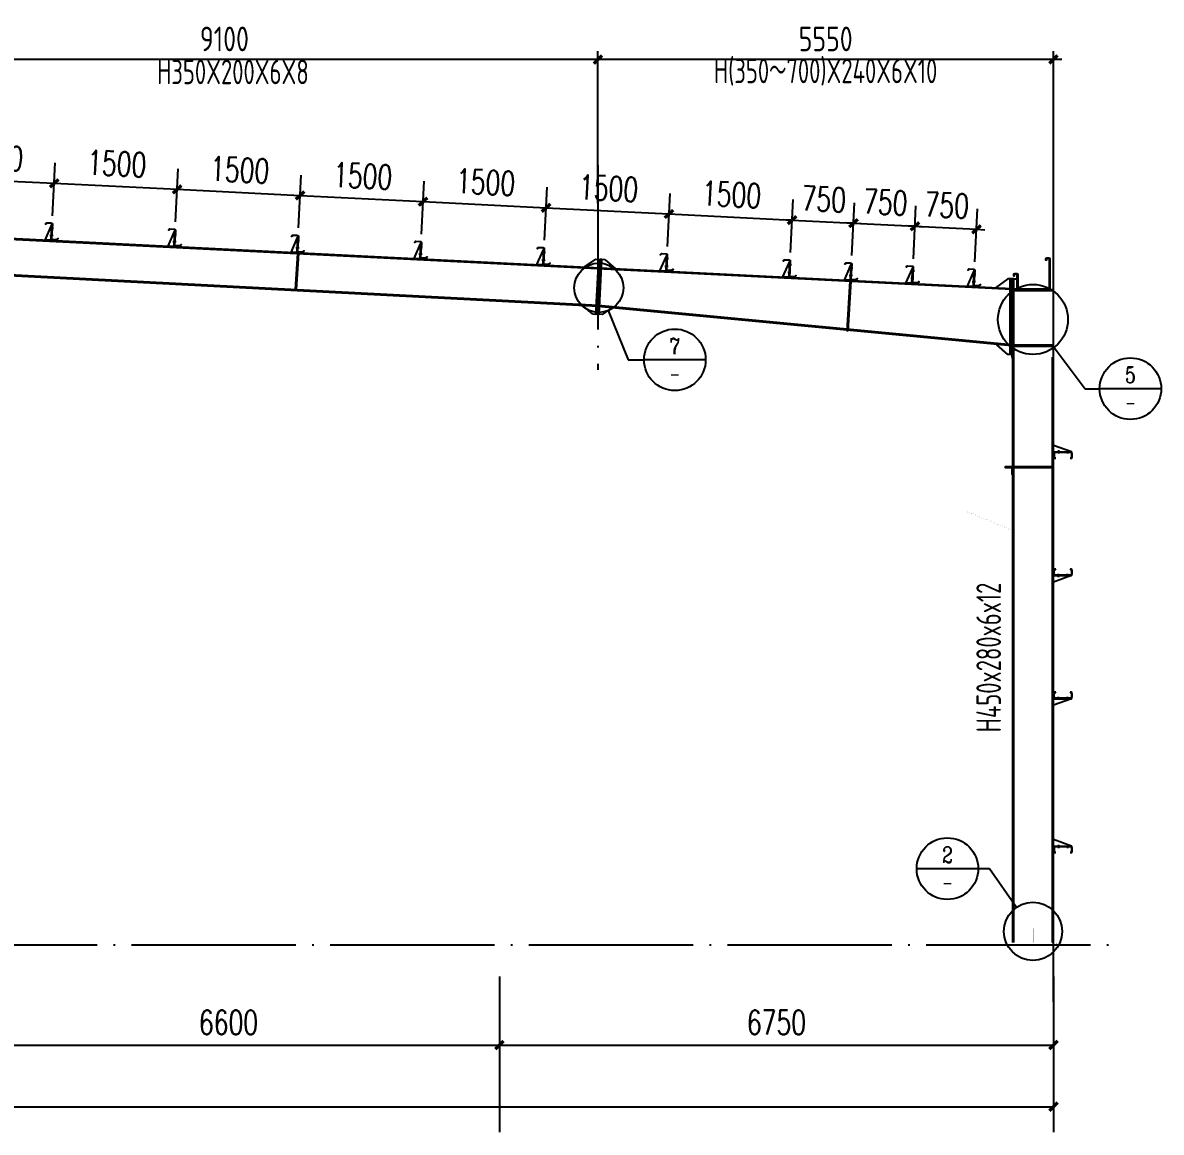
# Model space of a CAD drawing. Extents: x -89996 to 1006241, y -2176 to 440573.
# Drawn here: x 839648 to 853517, y 47293 to 60808 of the extents above; entities that cross this region are included whole.
import ezdxf
from ezdxf.enums import TextEntityAlignment as Align

# ---------------------------------------------------------------- set-up
doc = ezdxf.new("R2010")
doc.units = 0
doc.header["$LTSCALE"] = 1000
doc.header["$MEASUREMENT"] = 0
doc.linetypes.add('DOTE', pattern=[2.42, 2, -0.2, 0.02, -0.2])
for name, color, linetype in [('14', 2, 'Continuous'), ('AXIS', 3, 'Continuous'), ('AXIS_DIM', 3, 'Continuous'), ('DIM1', 6, 'Continuous'), ('DOTE', 1, 'DOTE'), ('GL', 150, 'Continuous'), ('GZ', 50, 'Continuous'), ('LT', 27, 'Continuous'), ('PUB_TEXT', 7, 'Continuous'), ('PZ', 202, 'Continuous'), ('TEXT', 7, 'Continuous'), ('天沟', 2, 'Continuous'), ('柱子', 30, 'Continuous')]:
    doc.layers.add(name, color=color, linetype=linetype)
doc.styles.add('_TCH_DIM_T3', font='SIMPLEX', dxfattribs={"width": 0.705882, "bigfont": 'GBCBIG'})
doc.styles.add('_TCH_LABEL', font='COMPLEX', dxfattribs={"bigfont": 'GBCBIG'})
doc.styles.add('TSSD_Dimension', font='Tssdeng.shx', dxfattribs={"width": 0.8, "bigfont": 'hztxt.shx'})
doc.styles.add('TSSD_Norm', font='tssdeng.shx', dxfattribs={"bigfont": 'hztxt.shx'})
doc.dimstyles.new('_TCH_ARCH&&100', dxfattribs={"dimtxt": 297.5, "dimasz": 100, "dimexe": 250, "dimexo": 300, "dimgap": 126.25, "dimtad": 1, "dimdec": 0, "dimzin": 0, "dimdsep": 46, "dimtxsty": '_TCH_DIM_T3', "dimblk": 'ARCHTICK', "dimcen": 0.09, "dimclrt": 7, "dimazin": 2, "dimtfac": 1, "dimtdec": 0, "dimtix": 1, "dimtmove": 2, "dimatfit": 3, "dimfxl": 0, "dimtolj": 1, "dimtzin": 0, "dimarcsym": 0})
doc.dimstyles.new('TCH_100_1', dxfattribs={"dimtxt": 297.5, "dimasz": 100, "dimexe": 250, "dimexo": 300, "dimgap": 126.25, "dimtad": 1, "dimdec": 0, "dimzin": 0, "dimdsep": 46, "dimtxsty": '_TCH_DIM_T3', "dimblk": 'ARCHTICK', "dimcen": 0.09, "dimclrd": 126, "dimclre": 126, "dimclrt": 7, "dimazin": 2, "dimtfac": 1, "dimtdec": 0, "dimtix": 1, "dimtmove": 2, "dimatfit": 3, "dimfxl": 0, "dimtolj": 1, "dimtzin": 0, "dimarcsym": 0})
doc.dimstyles.new('TSSD_100_100', dxfattribs={"dimtxt": 300, "dimasz": 100, "dimexe": 100, "dimexo": 250, "dimgap": 100, "dimtad": 1, "dimdec": 0, "dimzin": 0, "dimdsep": 46, "dimtxsty": 'TSSD_Dimension', "dimblk": 'ARCHTICK', "dimcen": 0, "dimdle": 100, "dimclrt": 7, "dimadec": 0, "dimazin": 0, "dimtfac": 1, "dimtdec": 0, "dimtix": 1, "dimtmove": 2, "dimatfit": 3, "dimfxl": 0, "dimtolj": 1, "dimtzin": 0, "dimarcsym": 0})

# ---------------------------------------------------------------- blocks, each defined once
blk = doc.blocks.new('_ArchTick')
at = {"color": 0, "linetype": 'ByBlock', "const_width": 0.4}
blk.add_lwpolyline([(-0.5, -0.5), (0.5, 0.5)], dxfattribs=at)
blk = doc.blocks.new('*D1537')
at = {"layer": 'AXIS_DIM', "color": 0, "lineweight": -2, "transparency": 16777216}
for p, q in [((846754, 60361), (837455, 60361)), ((837555, 58633), (837555, 60461)), ((846654, 58609), (846654, 60461))]:
    blk.add_line(p, q, dxfattribs=at)
at = {"layer": 'Defpoints', "color": 0, "transparency": 16777216}
for p in [(837555, 60361), (837555, 58383, -2), (846654, 58359)]:
    blk.add_point(p, dxfattribs=at)
at = {"layer": 'AXIS_DIM', "color": 0, "lineweight": -2, "transparency": 16777216, "xscale": 100, "yscale": 100, "zscale": 100, "rotation": 180}
blk.add_blockref('_ArchTick', (837555, 60361), dxfattribs=at)
at = {"layer": 'AXIS_DIM', "color": 0, "lineweight": -2, "transparency": 16777216, "xscale": 100, "yscale": 100, "zscale": 100}
blk.add_blockref('_ArchTick', (846654, 60361), dxfattribs=at)
at = {"layer": 'AXIS_DIM', "color": 7, "transparency": 16777216, "insert": (842104, 60611), "char_height": 300, "attachment_point": 5, "style": 'TSSD_Dimension'}
blk.add_mtext('\\A1;9100', dxfattribs=at)
blk = doc.blocks.new('4')
at = {"layer": 'LT', "color": 1, "linetype": 'Continuous'}
for p, q in [((1121054, 121886, -8), (1121014, 121884, -8)), ((1121054, 121886, -8), (1121014, 121884, -8)), ((1121058, 121794, -8), (1121019, 121792, -8)), ((1121058, 121794, -8), (1121019, 121792, -8))]:
    blk.add_line(p, q, dxfattribs=at)
at = {"layer": 'LT', "elevation": -8}
blk.add_lwpolyline([(1121032, 121929, -0.414214), (1121041, 121940), (1121097, 121943), (1121111, 121930), (1121113, 121932), (1121098, 121946), (1121038, 121943, 0.414214), (1121028, 121932), (1121037, 121755, -0.414214), (1121028, 121745), (1120972, 121742), (1120958, 121755), (1120956, 121753), (1120971, 121739), (1121031, 121742, 0.414214), (1121040, 121753), (1121032, 121929)], format="xyb", dxfattribs=at)
at = {"layer": 'LT', "elevation": -4}
for points in [[(1121032, 121924), (1121038, 121925), (1121047, 121733), (1121041, 121733)], [(1121038, 121915), (1121047, 121733), (1121117, 121736)]]:
    blk.add_lwpolyline(points, close=True, dxfattribs=at)
at = {"layer": 'LT', "color": 1, "linetype": 'Continuous'}
for points in [[(1121031, 121872, -8), (1121030, 121897, -8), (1121040, 121873, -8), (1121039, 121897, -8)], [(1121031, 121872, -8), (1121030, 121897, -8), (1121040, 121873, -8), (1121039, 121897, -8)], [(1121035, 121805, -8), (1121036, 121781, -8), (1121044, 121806, -8), (1121045, 121781, -8)], [(1121035, 121805, -8), (1121036, 121781, -8), (1121044, 121806, -8), (1121045, 121781, -8)]]:
    blk.add_solid(points, dxfattribs=at)
blk = doc.blocks.new('*D1544')
at = {"color": 126, "lineweight": -2, "transparency": 16777216}
for p, q in [((838512, 58532), (838544, 59178)), ((840010, 58457), (840042, 59103)), ((838532, 58928), (840030, 58853))]:
    blk.add_line(p, q, dxfattribs=at)
at = {"layer": 'Defpoints', "color": 0, "transparency": 16777216}
for p in [(840030, 58853), (838497, 58233, 0), (839995, 58158, 0)]:
    blk.add_point(p, dxfattribs=at)
at = {"color": 126, "lineweight": -2, "transparency": 16777216, "xscale": 100, "yscale": 100, "zscale": 100}
for p, rotation in [((838532, 58928), 177.1375947737439), ((840030, 58853), 357.137594773744)]:
    blk.add_blockref('_ArchTick', p, dxfattribs=dict(at, rotation=rotation))
at = {"color": 7, "transparency": 16777216, "insert": (839294, 59166), "char_height": 297.5, "attachment_point": 5, "rotation": 357.1376, "style": '_TCH_DIM_T3'}
blk.add_mtext('\\A1;1500', dxfattribs=at)
blk = doc.blocks.new('*D1545')
at = {"color": 126, "lineweight": -2, "transparency": 16777216}
for p, q in [((840010, 58457), (840042, 59103)), ((841508, 58383), (841540, 59028)), ((840030, 58853), (841528, 58779))]:
    blk.add_line(p, q, dxfattribs=at)
at = {"layer": 'Defpoints', "color": 0, "transparency": 16777216}
for p in [(841528, 58779), (839995, 58158, 0), (841493, 58083, 0)]:
    blk.add_point(p, dxfattribs=at)
at = {"color": 126, "lineweight": -2, "transparency": 16777216, "xscale": 100, "yscale": 100, "zscale": 100}
for p, rotation in [((840030, 58853), 177.1375947737439), ((841528, 58779), 357.137594773744)]:
    blk.add_blockref('_ArchTick', p, dxfattribs=dict(at, rotation=rotation))
at = {"color": 7, "transparency": 16777216, "insert": (840793, 59091), "char_height": 297.5, "attachment_point": 5, "rotation": 357.1376, "style": '_TCH_DIM_T3'}
blk.add_mtext('\\A1;1500', dxfattribs=at)
blk = doc.blocks.new('*D1546')
at = {"color": 126, "lineweight": -2, "transparency": 16777216}
for p, q in [((841508, 58383), (841540, 59028)), ((843007, 58308), (843039, 58953)), ((841528, 58779), (843026, 58704))]:
    blk.add_line(p, q, dxfattribs=at)
at = {"layer": 'Defpoints', "color": 0, "transparency": 16777216}
for p in [(843026, 58704), (841493, 58083, 0), (842992, 58008, 0)]:
    blk.add_point(p, dxfattribs=at)
at = {"color": 126, "lineweight": -2, "transparency": 16777216, "xscale": 100, "yscale": 100, "zscale": 100}
for p, rotation in [((841528, 58779), 177.1375947737439), ((843026, 58704), 357.137594773744)]:
    blk.add_blockref('_ArchTick', p, dxfattribs=dict(at, rotation=rotation))
at = {"color": 7, "transparency": 16777216, "insert": (842291, 59016), "char_height": 297.5, "attachment_point": 5, "rotation": 357.1376, "style": '_TCH_DIM_T3'}
blk.add_mtext('\\A1;1500', dxfattribs=at)
blk = doc.blocks.new('*D1547')
at = {"color": 126, "lineweight": -2, "transparency": 16777216}
for p, q in [((843007, 58308), (843039, 58953)), ((844504, 58233), (844537, 58878)), ((843026, 58704), (844524, 58629))]:
    blk.add_line(p, q, dxfattribs=at)
at = {"layer": 'Defpoints', "color": 0, "transparency": 16777216}
for p in [(844524, 58629), (842992, 58008, 0), (844489, 57933, 0)]:
    blk.add_point(p, dxfattribs=at)
at = {"color": 126, "lineweight": -2, "transparency": 16777216, "xscale": 100, "yscale": 100, "zscale": 100}
for p, rotation in [((843026, 58704), 177.1375947737439), ((844524, 58629), 357.137594773744)]:
    blk.add_blockref('_ArchTick', p, dxfattribs=dict(at, rotation=rotation))
at = {"color": 7, "transparency": 16777216, "insert": (843789, 58941), "char_height": 297.5, "attachment_point": 5, "rotation": 357.1376, "style": '_TCH_DIM_T3'}
blk.add_mtext('\\A1;1500', dxfattribs=at)
blk = doc.blocks.new('*D1548')
at = {"color": 126, "lineweight": -2, "transparency": 16777216}
for p, q in [((844504, 58233), (844537, 58878)), ((846002, 58158), (846035, 58804)), ((844524, 58629), (846022, 58554))]:
    blk.add_line(p, q, dxfattribs=at)
at = {"layer": 'Defpoints', "color": 0, "transparency": 16777216}
for p in [(846022, 58554), (844489, 57933, 0), (845988, 57858, 0)]:
    blk.add_point(p, dxfattribs=at)
at = {"color": 126, "lineweight": -2, "transparency": 16777216, "xscale": 100, "yscale": 100, "zscale": 100}
for p, rotation in [((844524, 58629), 177.1375947737439), ((846022, 58554), 357.137594773744)]:
    blk.add_blockref('_ArchTick', p, dxfattribs=dict(at, rotation=rotation))
at = {"color": 7, "transparency": 16777216, "insert": (845287, 58866), "char_height": 297.5, "attachment_point": 5, "rotation": 357.1376, "style": '_TCH_DIM_T3'}
blk.add_mtext('\\A1;1500', dxfattribs=at)
blk = doc.blocks.new('*D1549')
at = {"color": 126, "lineweight": -2, "transparency": 16777216}
for p, q in [((846002, 58158), (846035, 58804)), ((847501, 58083), (847533, 58729)), ((846022, 58554), (847520, 58479))]:
    blk.add_line(p, q, dxfattribs=at)
at = {"layer": 'Defpoints', "color": 0, "transparency": 16777216}
for p in [(847520, 58479), (845988, 57858, 0), (847486, 57783, 0)]:
    blk.add_point(p, dxfattribs=at)
at = {"color": 126, "lineweight": -2, "transparency": 16777216, "xscale": 100, "yscale": 100, "zscale": 100}
for p, rotation in [((846022, 58554), 177.1375947737439), ((847520, 58479), 357.137594773744)]:
    blk.add_blockref('_ArchTick', p, dxfattribs=dict(at, rotation=rotation))
at = {"color": 7, "transparency": 16777216, "insert": (846785, 58791), "char_height": 297.5, "attachment_point": 5, "rotation": 357.1376, "style": '_TCH_DIM_T3'}
blk.add_mtext('\\A1;1500', dxfattribs=at)
blk = doc.blocks.new('*D1550')
at = {"color": 126, "lineweight": -2, "transparency": 16777216}
for p, q in [((847501, 58083), (847533, 58729)), ((848999, 58008), (849031, 58654)), ((847520, 58479), (849019, 58404))]:
    blk.add_line(p, q, dxfattribs=at)
at = {"layer": 'Defpoints', "color": 0, "transparency": 16777216}
for p in [(849019, 58404), (847486, 57783, 0), (848984, 57708, 0)]:
    blk.add_point(p, dxfattribs=at)
at = {"color": 126, "lineweight": -2, "transparency": 16777216, "xscale": 100, "yscale": 100, "zscale": 100}
for p, rotation in [((847520, 58479), 177.1375947737439), ((849019, 58404), 357.137594773744)]:
    blk.add_blockref('_ArchTick', p, dxfattribs=dict(at, rotation=rotation))
at = {"color": 7, "transparency": 16777216, "insert": (848283, 58716), "char_height": 297.5, "attachment_point": 5, "rotation": 357.1376, "style": '_TCH_DIM_T3'}
blk.add_mtext('\\A1;1500', dxfattribs=at)
blk = doc.blocks.new('*D1551')
at = {"color": 126, "lineweight": -2, "transparency": 16777216}
for p, q in [((848999, 58008), (849031, 58654)), ((849748, 57971), (849780, 58616)), ((849019, 58404), (848919, 58409)), ((849019, 58404), (849768, 58367)), ((849768, 58367), (849867, 58362))]:
    blk.add_line(p, q, dxfattribs=at)
at = {"layer": 'Defpoints', "color": 0, "transparency": 16777216}
for p in [(849768, 58367), (848984, 57708, 0), (849733, 57671, 0)]:
    blk.add_point(p, dxfattribs=at)
at = {"color": 126, "lineweight": -2, "transparency": 16777216, "xscale": 100, "yscale": 100, "zscale": 100}
for p, rotation in [((849019, 58404), 357.137594773744), ((849768, 58367), 177.1375947737439)]:
    blk.add_blockref('_ArchTick', p, dxfattribs=dict(at, rotation=rotation))
at = {"color": 7, "transparency": 16777216, "insert": (849407, 58660), "char_height": 297.5, "attachment_point": 5, "rotation": 357.1376, "style": '_TCH_DIM_T3'}
blk.add_mtext('\\A1;750', dxfattribs=at)
blk = doc.blocks.new('*D1552')
at = {"color": 126, "lineweight": -2, "transparency": 16777216}
for p, q in [((849748, 57971), (849780, 58616)), ((850497, 57933), (850529, 58579)), ((849768, 58367), (849668, 58372)), ((849768, 58367), (850517, 58329)), ((850517, 58329), (850617, 58324))]:
    blk.add_line(p, q, dxfattribs=at)
at = {"layer": 'Defpoints', "color": 0, "transparency": 16777216}
for p in [(850517, 58329), (849733, 57671, 0), (850482, 57634, 0)]:
    blk.add_point(p, dxfattribs=at)
at = {"color": 126, "lineweight": -2, "transparency": 16777216, "xscale": 100, "yscale": 100, "zscale": 100}
for p, rotation in [((849768, 58367), 357.137594773744), ((850517, 58329), 177.1375947737439)]:
    blk.add_blockref('_ArchTick', p, dxfattribs=dict(at, rotation=rotation))
at = {"color": 7, "transparency": 16777216, "insert": (850156, 58622), "char_height": 297.5, "attachment_point": 5, "rotation": 357.1376, "style": '_TCH_DIM_T3'}
blk.add_mtext('\\A1;750', dxfattribs=at)
blk = doc.blocks.new('*D1553')
at = {"color": 126, "lineweight": -2, "transparency": 16777216}
for p, q in [((850497, 57933), (850529, 58579)), ((851246, 57896), (851278, 58541)), ((850517, 58329), (850417, 58334)), ((850517, 58329), (851266, 58292)), ((851266, 58292), (851366, 58287))]:
    blk.add_line(p, q, dxfattribs=at)
at = {"layer": 'Defpoints', "color": 0, "transparency": 16777216}
for p in [(851266, 58292), (850482, 57634, 0), (851231, 57596, 0)]:
    blk.add_point(p, dxfattribs=at)
at = {"color": 126, "lineweight": -2, "transparency": 16777216, "xscale": 100, "yscale": 100, "zscale": 100}
for p, rotation in [((850517, 58329), 357.137594773744), ((851266, 58292), 177.1375947737439)]:
    blk.add_blockref('_ArchTick', p, dxfattribs=dict(at, rotation=rotation))
at = {"color": 7, "transparency": 16777216, "insert": (850905, 58585), "char_height": 297.5, "attachment_point": 5, "rotation": 357.1376, "style": '_TCH_DIM_T3'}
blk.add_mtext('\\A1;750', dxfattribs=at)
blk = doc.blocks.new('*D1554')
at = {"layer": 'AXIS_DIM', "color": 0, "lineweight": -2, "transparency": 16777216}
for p, q in [((852304, 60361), (846554, 60361)), ((846654, 58609), (846654, 60461)), ((852204, 58085), (852204, 60461))]:
    blk.add_line(p, q, dxfattribs=at)
at = {"layer": 'Defpoints', "color": 0, "transparency": 16777216}
for p in [(846654, 60361), (846654, 58359, -4), (852204, 57835, 4)]:
    blk.add_point(p, dxfattribs=at)
at = {"layer": 'AXIS_DIM', "color": 0, "lineweight": -2, "transparency": 16777216, "xscale": 100, "yscale": 100, "zscale": 100, "rotation": 180}
blk.add_blockref('_ArchTick', (846654, 60361), dxfattribs=at)
at = {"layer": 'AXIS_DIM', "color": 0, "lineweight": -2, "transparency": 16777216, "xscale": 100, "yscale": 100, "zscale": 100}
blk.add_blockref('_ArchTick', (852204, 60361), dxfattribs=at)
at = {"layer": 'AXIS_DIM', "color": 7, "transparency": 16777216, "insert": (849429, 60611), "char_height": 300, "attachment_point": 5, "style": 'TSSD_Dimension'}
blk.add_mtext('\\A1;5550', dxfattribs=at)
blk = doc.blocks.new('*D2713')
at = {"layer": 'AXIS', "color": 0, "lineweight": -2, "transparency": 16777216}
for p, q in [((812594, 49188), (812594, 47354)), ((852204, 49188), (852204, 47354)), ((812594, 47604), (852204, 47604))]:
    blk.add_line(p, q, dxfattribs=at)
at = {"layer": 'Defpoints', "color": 0, "transparency": 16777216}
for p in [(812594, 49488), (852204, 49488), (852204, 47604)]:
    blk.add_point(p, dxfattribs=at)
at = {"layer": 'AXIS', "color": 0, "lineweight": -2, "transparency": 16777216, "xscale": 100, "yscale": 100, "zscale": 100, "rotation": 180}
blk.add_blockref('_ArchTick', (812594, 47604), dxfattribs=at)
at = {"layer": 'AXIS', "color": 0, "lineweight": -2, "transparency": 16777216, "xscale": 100, "yscale": 100, "zscale": 100}
blk.add_blockref('_ArchTick', (852204, 47604), dxfattribs=at)
at = {"layer": 'AXIS', "color": 7, "transparency": 16777216, "insert": (832399, 47879), "char_height": 297.5, "attachment_point": 5, "style": '_TCH_DIM_T3'}
blk.add_mtext('\\A1;39610', dxfattribs=at)
blk = doc.blocks.new('*D2718')
at = {"layer": 'AXIS', "color": 0, "lineweight": -2, "transparency": 16777216}
for p, q in [((838854, 49188), (838854, 48105)), ((845454, 49188), (845454, 48105)), ((838854, 48355), (845454, 48355))]:
    blk.add_line(p, q, dxfattribs=at)
at = {"layer": 'Defpoints', "color": 0, "transparency": 16777216}
for p in [(838854, 49488), (845454, 49488), (845454, 48355)]:
    blk.add_point(p, dxfattribs=at)
at = {"layer": 'AXIS', "color": 0, "lineweight": -2, "transparency": 16777216, "xscale": 100, "yscale": 100, "zscale": 100, "rotation": 180}
blk.add_blockref('_ArchTick', (838854, 48355), dxfattribs=at)
at = {"layer": 'AXIS', "color": 0, "lineweight": -2, "transparency": 16777216, "xscale": 100, "yscale": 100, "zscale": 100}
blk.add_blockref('_ArchTick', (845454, 48355), dxfattribs=at)
at = {"layer": 'AXIS', "color": 7, "transparency": 16777216, "insert": (842154, 48630), "char_height": 297.5, "attachment_point": 5, "style": '_TCH_DIM_T3'}
blk.add_mtext('\\A1;6600', dxfattribs=at)
blk = doc.blocks.new('*D2719')
at = {"layer": 'AXIS', "color": 0, "lineweight": -2, "transparency": 16777216}
for p, q in [((845454, 49188), (845454, 48105)), ((852204, 49188), (852204, 48105)), ((845454, 48355), (852204, 48355))]:
    blk.add_line(p, q, dxfattribs=at)
at = {"layer": 'Defpoints', "color": 0, "transparency": 16777216}
for p in [(845454, 49488), (852204, 49488), (852204, 48355)]:
    blk.add_point(p, dxfattribs=at)
at = {"layer": 'AXIS', "color": 0, "lineweight": -2, "transparency": 16777216, "xscale": 100, "yscale": 100, "zscale": 100, "rotation": 180}
blk.add_blockref('_ArchTick', (845454, 48355), dxfattribs=at)
at = {"layer": 'AXIS', "color": 0, "lineweight": -2, "transparency": 16777216, "xscale": 100, "yscale": 100, "zscale": 100}
blk.add_blockref('_ArchTick', (852204, 48355), dxfattribs=at)
at = {"layer": 'AXIS', "color": 7, "transparency": 16777216, "insert": (848829, 48630), "char_height": 297.5, "attachment_point": 5, "style": '_TCH_DIM_T3'}
blk.add_mtext('\\A1;6750', dxfattribs=at)

msp = doc.modelspace()

# ---------------------------------------------------------------- linework, layer by layer
at = {"elevation": 0}
for points in [[(842996.78, 57995.74), (843005.28, 57995.32), (842979.22, 57559.64), (842970.73, 57560.16)], [(849726.33, 57659.27), (849734.86, 57659.27), (849698.85, 57054.92), (849690.39, 57055.93)]]:
    msp.add_lwpolyline(points, close=True, dxfattribs=at)
at = {"const_width": 2, "elevation": 3.97}
msp.add_lwpolyline([(852197.86, 56718.47), (852203.99, 56718.53), (852209.99, 56768.46), (852213.59, 57683.04), (852189.98, 57683.04), (852189.99, 56718.48)], close=True, dxfattribs=at)
at = {"layer": '14', "const_width": 0.45}
for points, elevation in [([(851154.05, 55077.26), (851154.05, 54857.26)], 4.02), ([(851154.05, 55077.26), (851704.05, 55077.26)], 4.02), ([(851704.05, 55067.26), (851154.05, 55067.26)], 4.02), ([(851704.05, 55067.26), (851154.05, 55067.26)], 4.02), ([(851349.05, 54775.71), (851349.05, 55067.26)], 4.02), ([(851359.05, 55067.26), (851359.05, 54771.53)], 4.02), ([(851704.05, 55077.26), (851704.05, 55067.26)], 4.02), ([(851704.05, 54627.26), (851704.05, 55067.26)], 4.02), ([(851718.05, 55077.26), (852190.05, 55077.26)], 5.14), ([(852190.05, 55067.26), (851718.05, 55067.26)], 5.14), ([(851154.05, 54857.26), (851704.05, 54627.26)], 4.02), ([(851154.05, 54857.26), (851704.05, 54627.26)], 4.02), ([(851154.05, 54847.26), (851154.05, 54857.26)], 4.02), ([(851704.05, 54617.26), (851154.05, 54847.26)], 4.02), ([(851359.05, 54771.53), (851349.05, 54775.71)], 4.02), ([(851704.05, 54627.26), (851704.05, 54617.26)], 4.02), ([(851718.05, 54627.26), (852190.05, 54627.26)], 5.14), ([(852190.05, 54617.26), (851718.05, 54617.26)], 5.14)]:
    msp.add_lwpolyline(points, dxfattribs=dict(at, elevation=elevation))
at = {"layer": 'AXIS'}
for p, q in [((846778.16, 57302.3), (847021.43, 56702.28)), ((852210.57, 56853.71), (852590.08, 56350.47)), ((847021.43, 56702.28), (847216.32, 56702.28)), ((847966.32, 56702.28), (847216.32, 56702.28)), ((852590.08, 56350.47), (852766.62, 56350.47)), ((853516.62, 56350.47), (852766.62, 56350.47)), ((851287.33, 50503.05), (850537.33, 50503.05)), ((851426.03, 50503.05), (851287.33, 50503.05)), ((851752.15, 50031.57), (851426.03, 50503.05)), ((845454.31, 48573.34), (845454.31, 47292.61)), ((852204.05, 48573.34), (852204.05, 47292.61))]:
    msp.add_line(p, q, dxfattribs=at)
for centre, radius in [((846665.59, 57579.97), 299.62), ((851954.05, 57193.85), 426.03), ((847591.32, 56702.28), 375), ((853141.62, 56350.47), 375), ((850912.33, 50503.05), 375), ((851954.05, 49739.68), 354.91)]:
    msp.add_circle(centre, radius, dxfattribs=at)
at = {"layer": 'DIM1'}
for p, q in [((852189.97, 55397.25, 9.18), (851718.05, 55397.26, -0.42)), ((852189.97, 55387.25, 9.18), (851718.05, 55387.26, -0.42))]:
    msp.add_line(p, q, dxfattribs=at)
at = {"layer": 'DIM1', "elevation": 4.02}
msp.add_lwpolyline([(851704.05, 55397.26), (851614.05, 55397.26), (851614.05, 55391.92, 0.41421356), (851616.72, 55389.26), (851686.05, 55389.26, -0.41421356), (851696.05, 55379.26), (851696.05, 55309.92, 0.41421356), (851698.72, 55307.26), (851704.05, 55307.26), (851704.05, 55397.26)], format="xyb", dxfattribs=at)
at = {"layer": 'DOTE'}
for p, q in [((846654.05, 59072.08, 0), (846654.05, 56580.02, 0)), ((852204.05, 48879.68, 7.82), (852204.05, 58632.71, 7.82)), ((811933.05, 49577.28, 4.01), (852895.65, 49577.25, 3.99))]:
    msp.add_line(p, q, dxfattribs=at)
at = {"layer": 'GL', "extrusion": (-0.000390955, 1.93016e-05, 1)}
for p, q in [((832254.31, 58544.88, 0), (851778.05, 57568.69, 0)), ((832254.32, 58532.87), (851778.05, 57556.68)), ((837531.84, 57842.49, -2.7), (846656.44, 57369.21, 0)), ((837531.22, 57830.52, -2.7), (846655.86, 57357.22, 0))]:
    msp.add_line(p, q, dxfattribs=at)
at = {"layer": 'GL'}
for p, q in [((846654.05, 57357.31, 0), (851778.05, 56868.21, 7.88)), ((846654.05, 57357.31, 0), (851778.05, 56868.21, 7.88)), ((846655.53, 57369.22, 0), (851778.05, 56880.3, 7.88)), ((846655.53, 57369.22, 0), (851778.05, 56880.3, 7.88))]:
    msp.add_line(p, q, dxfattribs=at)
at = {"layer": 'GZ'}
for p, q in [((851717.99, 56883.33, 7.88), (852189.99, 56883.33, 7.83)), ((851717.99, 56883.33, 7.88), (852189.99, 56883.33, 7.83)), ((851717.99, 56869.33, 7.88), (852189.99, 56869.33, 7.83)), ((851717.99, 56869.33, 7.88), (852189.99, 56869.33, 7.83)), ((851704.05, 56734.65, 4.02), (851704.05, 49604.35, 4.02)), ((851718.05, 56734.65, 4.02), (851718.05, 49604.35, 4.02)), ((852190.05, 49604.35, 7.97), (852190.04, 56734.63, 3.97)), ((852204.05, 49604.35, 7.97), (852204.05, 56734.7, 3.97))]:
    msp.add_line(p, q, dxfattribs=at)
at = {"layer": 'GZ', "elevation": 3.97}
msp.add_lwpolyline([(852190.04, 57544.35), (851718.05, 57544.35), (851718.05, 57558.35), (852190.04, 57558.35)], close=True, dxfattribs=at)
at = {"layer": 'LT'}
for p, q in [((852424.05, 55580.63, 3.95), (852204.05, 55660.25, 3.95)), ((852204.05, 55580.63, 3.95), (852424.05, 55580.63, 3.95)), ((852204.05, 55577.25, 3.95), (852204.05, 55580.63, 3.95)), ((852424.05, 55577.25, 3.95), (852204.05, 55577.25, 3.95)), ((852209.05, 55513.5, 3.95), (852209.05, 55566, 3.95)), ((852212.43, 55562.63, 3.95), (852212.43, 55516.88, 3.95)), ((852220.3, 55577.25, 3.95), (852417.8, 55577.25, 3.95)), ((852231.55, 55502.25, 3.95), (852220.3, 55502.25, 3.95)), ((852414.43, 55573.88, 3.95), (852223.68, 55573.88, 3.95)), ((852223.68, 55505.63, 3.95), (852231.55, 55505.63, 3.95)), ((852231.55, 55505.63, 3.95), (852231.55, 55502.25, 3.95)), ((852265.47, 55599.8, 3.95), (852265.47, 55561.46, 3.95)), ((852375.9, 55599.8, 3.95), (852375.9, 55561.46, 3.95)), ((852406.55, 55502.25, 3.95), (852406.55, 55505.63, 3.95)), ((852406.55, 55505.63, 3.95), (852414.43, 55505.63, 3.95)), ((852417.8, 55502.25, 3.95), (852406.55, 55502.25, 3.95)), ((852424.05, 55580.63, 3.95), (852424.05, 55577.25, 3.95)), ((852425.68, 55516.88, 3.95), (852425.68, 55562.63, 3.95)), ((852429.05, 55566, 3.95), (852429.05, 55513.5, 3.95)), ((852209.05, 54141, 3.97), (852209.05, 54088.5, 3.97)), ((852212.43, 54091.88, 3.97), (852212.43, 54137.63, 3.97)), ((852231.55, 54152.25, 3.97), (852220.3, 54152.25, 3.97)), ((852223.68, 54148.88, 3.97), (852231.55, 54148.88, 3.97)), ((852231.55, 54148.88, 3.97), (852231.55, 54152.25, 3.97)), ((852265.47, 54054.71, 3.97), (852265.47, 54093.05, 3.97)), ((852375.9, 54054.71, 3.97), (852375.9, 54093.05, 3.97)), ((852406.55, 54152.25, 3.97), (852406.55, 54148.88, 3.97)), ((852417.8, 54152.25, 3.97), (852406.55, 54152.25, 3.97)), ((852406.55, 54148.88, 3.97), (852414.43, 54148.88, 3.97)), ((852425.68, 54137.63, 3.97), (852425.68, 54091.88, 3.97)), ((852429.05, 54088.5, 3.97), (852429.05, 54141, 3.97)), ((852424.05, 54077.25, 3.97), (852204.05, 54077.25, 3.97)), ((852204.05, 54077.25, 3.97), (852204.05, 54073.88, 3.97)), ((852204.05, 54073.88, 3.97), (852424.05, 54073.88, 3.97)), ((852424.05, 54073.88, 3.97), (852204.05, 53994.25, 3.97)), ((852220.3, 54077.25, 3.97), (852417.8, 54077.25, 3.97)), ((852414.43, 54080.63, 3.97), (852223.68, 54080.63, 3.97)), ((852424.05, 54073.88, 3.97), (852424.05, 54077.25, 3.97)), ((852424.05, 52577.25, 6.41), (852204.05, 52577.25, 6.41)), ((852204.05, 52577.25, 6.41), (852204.05, 52573.88, 6.41)), ((852204.05, 52573.88, 6.41), (852424.05, 52573.88, 6.41)), ((852424.05, 52573.88, 6.41), (852204.05, 52494.25, 6.41)), ((852209.05, 52641, 6.41), (852209.05, 52588.5, 6.41)), ((852212.43, 52591.88, 6.41), (852212.43, 52637.63, 6.41)), ((852231.55, 52652.25, 6.41), (852220.3, 52652.25, 6.41)), ((852220.3, 52577.25, 6.41), (852417.8, 52577.25, 6.41)), ((852223.68, 52648.88, 6.41), (852231.55, 52648.88, 6.41)), ((852414.43, 52580.63, 6.41), (852223.68, 52580.63, 6.41)), ((852231.55, 52648.88, 6.41), (852231.55, 52652.25, 6.41)), ((852265.47, 52558.43, 6.41), (852265.47, 52596.77, 6.41)), ((852375.9, 52558.43, 6.41), (852375.9, 52596.77, 6.41)), ((852406.55, 52652.25, 6.41), (852406.55, 52648.88, 6.41)), ((852417.8, 52652.25, 6.41), (852406.55, 52652.25, 6.41)), ((852406.55, 52648.88, 6.41), (852414.43, 52648.88, 6.41)), ((852424.05, 52573.88, 6.41), (852424.05, 52577.25, 6.41)), ((852425.68, 52637.63, 6.41), (852425.68, 52591.88, 6.41)), ((852429.05, 52588.5, 6.41), (852429.05, 52641, 6.41)), ((852424.05, 50777.25, 3.95), (852204.05, 50856.88, 3.95)), ((852204.05, 50777.25, 3.95), (852424.05, 50777.25, 3.95)), ((852204.05, 50773.88, 3.95), (852204.05, 50777.25, 3.95)), ((852424.05, 50773.88, 3.95), (852204.05, 50773.88, 3.95)), ((852209.05, 50710.13, 3.95), (852209.05, 50762.63, 3.95)), ((852220.3, 50773.88, 3.95), (852417.8, 50773.88, 3.95)), ((852414.43, 50770.5, 3.95), (852223.68, 50770.5, 3.95)), ((852424.05, 50777.25, 3.95), (852424.05, 50773.88, 3.95)), ((852429.05, 50762.63, 3.95), (852429.05, 50710.13, 3.95)), ((852212.43, 50759.25, 3.95), (852212.43, 50713.5, 3.95)), ((852231.55, 50698.88, 3.95), (852220.3, 50698.88, 3.95)), ((852223.68, 50702.25, 3.95), (852231.55, 50702.25, 3.95)), ((852231.55, 50702.25, 3.95), (852231.55, 50698.88, 3.95)), ((852406.55, 50698.88, 3.95), (852406.55, 50702.25, 3.95)), ((852406.55, 50702.25, 3.95), (852414.43, 50702.25, 3.95)), ((852417.8, 50698.88, 3.95), (852406.55, 50698.88, 3.95)), ((852425.68, 50713.5, 3.95), (852425.68, 50759.25, 3.95))]:
    msp.add_line(p, q, dxfattribs=at)
at = {"layer": 'LT', "color": 1, "linetype": 'Continuous'}
for p, q in [((852265.47, 50792.71, 3.95), (852265.47, 50754.37, 3.95)), ((852375.9, 50792.71, 3.95), (852375.9, 50754.37, 3.95))]:
    msp.add_line(p, q, dxfattribs=at)
at = {"layer": 'LT'}
for centre, start, end in [((852220.3, 55566, 3.95), 90, 180), ((852220.3, 55513.5, 3.95), 180, 270), ((852223.68, 55562.63, 3.95), 90, 180), ((852223.68, 55516.88, 3.95), 180, 270), ((852414.43, 55562.63, 3.95), 0, 90), ((852414.43, 55516.88, 3.95), 270, 0), ((852417.8, 55566, 3.95), 0, 90), ((852417.8, 55513.5, 3.95), 270, 0), ((852220.3, 54141, 3.97), 90, 180), ((852223.68, 54137.63, 3.97), 90, 180), ((852223.68, 54091.88, 3.97), 180, 270), ((852414.43, 54137.63, 3.97), 360, 90), ((852414.43, 54091.88, 3.97), 270, 360), ((852417.8, 54141, 3.97), 360, 90), ((852220.3, 54088.5, 3.97), 180, 270), ((852417.8, 54088.5, 3.97), 270, 360), ((852220.3, 52641, 6.41), 90, 180), ((852220.3, 52588.5, 6.41), 180, 270), ((852223.68, 52637.63, 6.41), 90, 180), ((852223.68, 52591.88, 6.41), 180, 270), ((852414.43, 52637.63, 6.41), 0, 90), ((852414.43, 52591.88, 6.41), 270, 0), ((852417.8, 52641, 6.41), 0, 90), ((852417.8, 52588.5, 6.41), 270, 0), ((852220.3, 50762.63, 3.95), 90, 180), ((852223.68, 50759.25, 3.95), 90, 180), ((852414.43, 50759.25, 3.95), 0, 90), ((852417.8, 50762.63, 3.95), 0, 90), ((852220.3, 50710.13, 3.95), 180, 270), ((852223.68, 50713.5, 3.95), 180, 270), ((852414.43, 50713.5, 3.95), 270, 0), ((852417.8, 50710.13, 3.95), 270, 0)]:
    msp.add_arc(centre, 11.25, start, end, dxfattribs=at)
for points in [[(852253.22, 55573.88, 3.95), (852277.71, 55573.88, 3.95), (852253.22, 55580.63, 3.95), (852277.71, 55580.63, 3.95)], [(852363.66, 55573.88, 3.95), (852388.15, 55573.88, 3.95), (852363.66, 55580.63, 3.95), (852388.15, 55580.63, 3.95)], [(852253.22, 54080.63, 3.97), (852277.71, 54080.63, 3.97), (852253.22, 54073.88, 3.97), (852277.71, 54073.88, 3.97)], [(852363.66, 54080.63, 3.97), (852388.15, 54080.63, 3.97), (852363.66, 54073.88, 3.97), (852388.15, 54073.88, 3.97)], [(852253.22, 52580.63, 6.41), (852277.71, 52580.63, 6.41), (852253.22, 52573.88, 6.41), (852277.71, 52573.88, 6.41)], [(852363.66, 52580.63, 6.41), (852388.15, 52580.63, 6.41), (852363.66, 52573.88, 6.41), (852388.15, 52573.88, 6.41)]]:
    msp.add_solid(points, dxfattribs=at)
at = {"layer": 'LT', "color": 1, "linetype": 'Continuous'}
for points in [[(852253.22, 50770.5, 3.95), (852277.71, 50770.5, 3.95), (852253.22, 50777.25, 3.95), (852277.71, 50777.25, 3.95)], [(852363.66, 50770.5, 3.95), (852388.15, 50770.5, 3.95), (852363.66, 50777.25, 3.95), (852388.15, 50777.25, 3.95)]]:
    msp.add_solid(points, dxfattribs=at)
at = {"layer": 'PZ', "extrusion": (-0.001015, -0.01107, 0.999938)}
for p, q in [((846623.5, 57927.33, 6.38), (846485.53, 57834.79, 5.67)), ((846623.5, 57927.33, 6.38), (846663.45, 57925.26, 6.4)), ((846743.34, 57921.12, 6.44), (846703.39, 57923.19, 6.42)), ((846743.34, 57921.12, 6.44), (846862.8, 57815.16, 3.95)), ((846708.79, 57254.25, 3.37), (846845.1, 57347.37, -1.18)), ((846588.95, 57260.46, 3.32), (846628.9, 57258.39, 3.34)), ((846708.79, 57254.25, 3.37), (846668.84, 57256.32, 3.36))]:
    msp.add_line(p, q, dxfattribs=at)
at = {"layer": 'PZ'}
for p, q in [((851647.99, 57687.19, 7.88), (851496.89, 57577.75, 0)), ((851677.99, 57687.19, 7.88), (851647.99, 57687.19, 7.88)), ((851677.99, 57687.19, 7.88), (851647.99, 57687.19, 7.88)), ((851677.99, 56768.49, 7.88), (851677.99, 57687.19, 7.88)), ((851717.99, 57687.19, 7.88), (851677.99, 57687.19, 7.88)), ((851697.99, 56768.49, 7.88), (851697.99, 57687.19, 7.88)), ((851717.99, 57687.19, 7.88), (851761.14, 57687.19, 3.97)), ((851717.99, 57687.19, 7.88), (851717.99, 56718.49, 7.88)), ((851717.99, 57687.19, 7.88), (851761.14, 57687.19, 3.97)), ((851647.99, 56768.49, 7.88), (851511.94, 56885.37, 7.62)), ((851677.99, 56768.49, 7.88), (851647.99, 56768.49, 7.88)), ((851697.99, 56768.49, 7.88), (851677.99, 56768.49, 7.88)), ((851697.99, 56768.49, 7.88), (851677.99, 56768.49, 7.88)), ((851703.99, 56718.48, 4.02), (851697.99, 56768.49, 7.88)), ((851717.99, 56718.49, 7.88), (851703.99, 56718.48, 4.02))]:
    msp.add_line(p, q, dxfattribs=at)
at = {"layer": 'PZ', "extrusion": (-0.000134453, -0.011116, 0.999938)}
msp.add_line((846588.96, 57260.45, 3.37), (846463, 57367.16, -1.18), dxfattribs=at)
at = {"layer": 'PZ', "extrusion": (-0.001015, -0.01107, 0.999938), "elevation": -1498.27}
for points in [[(846648.44, 57244.37), (846628.47, 57245.4), (846663.02, 57912.27), (846682.99, 57911.24)], [(846648.44, 57244.37), (846668.41, 57243.33), (846702.96, 57910.2), (846682.99, 57911.24)]]:
    msp.add_lwpolyline(points, close=True, dxfattribs=at)
at = {"layer": 'PZ', "const_width": 2.25}
for points, elevation in [([(851947.05, 49777.25), (851961.05, 49777.25), (851961.05, 49602.25), (851947.05, 49602.25)], 4), ([(852237.4, 49577.27), (851670.7, 49577.22), (851670.7, 49602.22), (852237.4, 49602.27)], 4.02)]:
    msp.add_lwpolyline(points, close=True, dxfattribs=dict(at, elevation=elevation))
at = {"layer": '天沟', "linetype": 'ByBlock', "elevation": 3.97}
msp.add_lwpolyline([(852160.97, 57558.36), (851761.2, 57558.35), (851761.2, 57740.5, 0.41421356), (851756.2, 57745.5), (851731.58, 57745.5, 0.41412968), (851726.58, 57740.5), (851726.58, 57722.53), (851719.08, 57722.53), (851719.08, 57740.51, -0.41421356), (851731.58, 57753.01), (851756.17, 57753.01, -0.41421356), (851768.67, 57740.51), (851768.67, 57565.77), (852153.47, 57565.77), (852153.47, 57932.51, 0.41421356), (852148.47, 57937.51), (852123.67, 57937.51, 0.41425359), (852118.67, 57932.51), (852118.67, 57915.17), (852111.17, 57915.17), (852111.17, 57932.4, -0.41421356), (852123.67, 57944.9), (852148.47, 57944.9, -0.41421356), (852160.97, 57932.4), (852160.97, 57558.36)], format="xyb", dxfattribs=at)
at = {"layer": '柱子', "const_width": 0.45, "elevation": 5.14}
msp.add_lwpolyline([(851718.05, 55077.26), (852190.05, 55077.26)], dxfattribs=at)

# ---------------------------------------------------------------- block references
at = {"extrusion": (-0.000390955, 1.93016e-05, 1), "xscale": -1, "rotation": 0.07196237465235455}
for p in [(1961188.38, -62166.66, -322.82), (1962686.51, -62241.56, -323.41), (1964184.97, -62316.49, -323.99), (1965683.42, -62391.41, -324.58), (1967180.9, -62466.28, -325.17), (1968679.03, -62541.19, -325.75), (1970177.15, -62616.1, -326.34), (1970926.22, -62653.55, -326.64), (1971675.28, -62691, -326.93), (1972424.35, -62728.46, -327.22)]:
    msp.add_blockref('4', p, dxfattribs=at)

# ---------------------------------------------------------------- texts
at = {"layer": 'PUB_TEXT', "style": '_TCH_LABEL'}
for s, p, p2 in [('7', (847526.07, 56771.69), (847656.58, 56771.69)), ('5', (853076.37, 56419.88), (853206.87, 56419.88)), ('2', (850847.08, 50572.46), (850977.58, 50572.46))]:
    msp.add_text(s, height=195.75, dxfattribs=at).set_placement(p, p2, align=Align.FIT)
at = {"layer": 'PUB_TEXT', "style": '_TCH_LABEL', "width": 0.777778}
for p, p2 in [((847526.07, 56437.12), (847656.58, 56437.12)), ((853076.37, 56085.31), (853206.87, 56085.31)), ((850847.08, 50237.89), (850977.58, 50237.89))]:
    msp.add_text('-', height=195.75, dxfattribs=at).set_placement(p, p2, align=Align.FIT)
at = {"layer": 'TEXT', "style": 'TSSD_Dimension', "width": 0.7}
msp.add_text('H350X200X6X8', height=300, rotation=360, dxfattribs=at).set_placement((841284.17, 59969.6, 0), align=Align.BOTTOM_LEFT)
msp.add_text('H(350～700)X240X6X10', height=300, dxfattribs=at).set_placement((848067.83, 59981.9, 4.02), align=Align.BOTTOM_LEFT)
at = {"layer": 'TEXT', "style": 'TSSD_Norm', "width": 0.7}
msp.add_text('H450x280x6x12', height=300, rotation=90, dxfattribs=at).set_placement((851564.45, 52164.46, 2.7))

# ---------------------------------------------------------------- dimensions: what is measured, and where the dimension line sits
for base, p1, p2, picture, middle in [((840029.77, 58853.45), (838496.86, 58232.75, 0), (839994.99, 58157.84, 0), '*D1544', (839294.44, 59165.56)), ((841527.9, 58778.54), (839994.99, 58157.84, 0), (841493.12, 58082.93, 0), '*D1545', (840792.57, 59090.65)), ((843026.36, 58703.62), (841493.12, 58082.93, 0), (842991.58, 58008.02, 0), '*D1546', (842290.86, 59015.73)), ((844524.16, 58628.73), (842991.58, 58008.02, 0), (844489.38, 57933.13, 0), '*D1547', (843788.99, 58940.83)), ((846022.29, 58553.82), (844489.38, 57933.13, 0), (845987.51, 57858.22, 0), '*D1548', (845286.96, 58865.93)), ((847520.42, 58478.91), (845987.51, 57858.22, 0), (847485.64, 57783.31, 0), '*D1549', (846785.08, 58791.02)), ((849018.54, 58404.01), (847485.64, 57783.31, 0), (848983.76, 57708.38, 0), '*D1550', (848283.21, 58716.12)), ((849767.61, 58366.55), (848983.76, 57708.38, 0), (849732.83, 57670.93, 0), '*D1551', (849406.81, 58659.94)), ((850516.67, 58329.1), (849732.83, 57670.93, 0), (850481.89, 57633.5, 0), '*D1552', (850155.87, 58622.48)), ((851265.74, 58291.65), (850481.89, 57633.5, 0), (851230.96, 57596.05, 0), '*D1553', (850904.94, 58585.03))]:
    dim = msp.add_linear_dim(base=base, p1=p1, p2=p2, angle=177.137595, dimstyle='TCH_100_1')
    dim.commit()
    dim.dimension.update_dxf_attribs({"geometry": picture, "text_midpoint": middle})
at = {"layer": 'AXIS'}
for p1, p2, distance, picture, middle in [((812594.31, 49487.76), (852204.05, 49487.76), -1883.52, '*D2713', (832399.18, 47879.24)), ((838854.31, 49487.76), (845454.31, 49487.76), -1132.74, '*D2718', (842154.31, 48630.03)), ((845454.31, 49487.76), (852204.05, 49487.76), -1132.74, '*D2719', (848829.18, 48630.03))]:
    dim = msp.add_aligned_dim(p1=p1, p2=p2, distance=distance, dimstyle='_TCH_ARCH&&100', dxfattribs=at)
    dim.commit()
    dim.dimension.update_dxf_attribs({"geometry": picture, "text_midpoint": middle})
at = {"layer": 'AXIS_DIM'}
for base, p1, p2, picture, middle in [((837554.51, 60361.13, 0), (846654.05, 58358.71, 0), (837554.51, 58382.81, -1.73), '*D1537', (842104.28, 60611.13, 0)), ((846654.05, 60361.13, 4.02), (852204.05, 57835.12, 7.82), (846654.05, 58358.71, 0), '*D1554', (849429.05, 60611.13, 4.02))]:
    dim = msp.add_linear_dim(base=base, p1=p1, p2=p2, angle=180, dimstyle='TSSD_100_100', dxfattribs=at)
    dim.commit()
    dim.dimension.update_dxf_attribs({"geometry": picture, "text_midpoint": middle})

doc.saveas('drawing.dxf')
